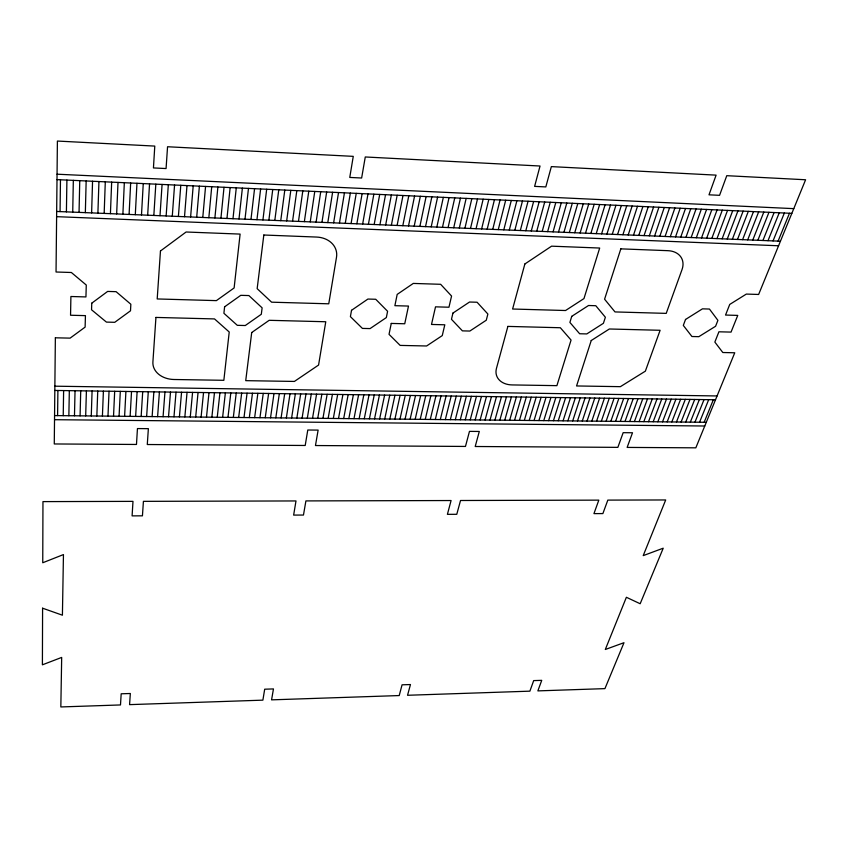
<?xml version="1.0" encoding="UTF-8"?>
<svg xmlns="http://www.w3.org/2000/svg" width="848" height="848" viewBox="0 0 848 848"><rect width="100%" height="100%" fill="white"/><g stroke="black" fill="none" stroke-linecap="round" stroke-linejoin="round"><path stroke-width="1.27" d="M57.59 415.615L57.897 390.493M60.07 211.597L60.462 179.776M63.229 415.668L63.621 390.578M66.409 211.862L66.907 180.073M68.858 415.732L69.335 390.652M72.727 212.117L73.331 180.37M74.476 415.785L75.037 390.737M79.044 212.382L79.754 180.656M80.083 415.849L80.73 390.811M85.341 212.636L86.157 180.953M85.68 415.902L86.411 390.896M91.626 212.89L92.549 181.249M91.266 415.965L92.082 390.97M97.902 213.155L98.94 181.546M96.842 416.018L97.743 391.055M104.166 213.41L105.3 181.832M102.417 416.082L103.403 391.14M110.42 213.664L111.66 182.129M107.982 416.135L109.042 391.214M116.653 213.919L118.01 182.415M113.526 416.188L114.681 391.299M122.886 214.184L124.338 182.712M119.07 416.251L120.31 391.373M129.097 214.438L130.656 182.998M124.603 416.304L125.917 391.458M135.298 214.692L136.963 183.285M130.126 416.357L131.525 391.532M141.489 214.947L143.259 183.581M135.638 416.421L137.122 391.606M147.669 215.201L149.545 183.868M141.15 416.474L142.708 391.691M153.838 215.456L155.82 184.154M146.64 416.538L148.283 391.765M159.996 215.71L162.074 184.44M152.131 416.591L153.859 391.85M166.144 215.954L168.328 184.726M157.601 416.644L159.413 391.924M172.282 216.208L174.561 185.012M163.07 416.707L164.957 391.999M178.398 216.463L180.783 185.299M168.529 416.76L170.501 392.083M184.514 216.717L186.995 185.585M173.978 416.813L176.034 392.158M190.609 216.961L193.196 185.871M179.416 416.866L181.557 392.242M196.694 217.215L199.386 186.157M184.853 416.93L187.058 392.317M202.778 217.47L205.566 186.443M190.27 416.983L192.57 392.391M208.841 217.713L211.724 186.719M195.687 417.036L198.061 392.465M214.894 217.968L217.883 187.005M201.093 417.089L203.541 392.55M220.936 218.212L224.02 187.281M206.488 417.152L209.011 392.624M226.967 218.455L230.147 187.567M211.873 417.205L214.48 392.698M232.988 218.71L236.274 187.853M217.247 417.258L219.939 392.783M238.998 218.954L242.38 188.129M222.621 417.311L225.377 392.857M244.998 219.197L248.475 188.404M227.974 417.375L230.815 392.931M250.976 219.441L254.559 188.691M233.327 417.428L236.242 393.006M256.955 219.696L260.622 188.966M238.67 417.481L241.669 393.09M262.922 219.939L266.685 189.242M244.001 417.534L247.075 393.165M268.869 220.183L272.738 189.528M249.323 417.587L252.471 393.239M274.816 220.427L278.769 189.804M254.644 417.651L257.866 393.313M280.741 220.671L284.801 190.079M259.954 417.704L263.251 393.387M286.666 220.915L290.811 190.355M265.244 417.757L268.625 393.461M292.571 221.158L296.821 190.63M270.533 417.81L273.989 393.546M298.475 221.402L302.81 190.906M275.812 417.863L279.342 393.62M304.358 221.646L308.789 191.182M281.091 417.916L284.695 393.695M310.241 221.879L314.767 191.457M286.348 417.969L290.027 393.769M316.103 222.123L320.724 191.722M291.606 418.032L295.358 393.843M321.954 222.367L326.671 191.998M296.853 418.085L300.68 393.917M327.805 222.6L332.607 192.273M302.089 418.138L305.99 393.991M333.635 222.844L338.532 192.549M307.315 418.191L311.29 394.066M339.454 223.088L344.447 192.814M312.541 418.244L316.58 394.14M345.274 223.321L350.351 193.09M317.746 418.297L321.869 394.214M351.072 223.565L356.245 193.355M322.95 418.35L327.148 394.288M356.86 223.798L362.128 193.63M328.144 418.403L332.416 394.362M362.647 224.042L367.99 193.895M333.328 418.456L337.674 394.437M368.414 224.275L373.851 194.171M338.511 418.509L342.921 394.511M374.169 224.508L379.703 194.436M343.684 418.562L348.168 394.585M379.925 224.752L385.543 194.701M348.835 418.615L353.393 394.659M385.66 224.985L391.363 194.966M353.987 418.668L358.619 394.733M391.384 225.218L397.182 195.241M359.139 418.721L363.834 394.808M397.108 225.451L402.991 195.506M364.269 418.774L369.039 394.882M402.811 225.685L408.789 195.771M369.399 418.827L374.244 394.956M408.513 225.918L414.566 196.036M374.519 418.88L379.427 395.03M414.195 226.162L420.343 196.301M379.628 418.933L384.61 395.104M419.877 226.395L426.109 196.566M384.727 418.986L389.783 395.179M425.537 226.628L431.855 196.831M389.826 419.039L394.945 395.242M431.197 226.851L437.6 197.096M394.914 419.092L400.097 395.316M436.837 227.084L443.334 197.361M399.991 419.145L405.249 395.391M442.476 227.317L449.048 197.616M405.058 419.198L410.39 395.465M448.094 227.55L454.761 197.881M410.114 419.251L415.52 395.539M453.712 227.783L460.464 198.146M415.17 419.304L420.64 395.613M459.319 228.017L466.156 198.4M420.216 419.357L425.749 395.677M464.916 228.239L471.827 198.665M425.251 419.41L430.858 395.751M470.502 228.472L477.498 198.93M430.286 419.453L435.957 395.825M476.067 228.706L483.159 199.185M435.3 419.506L441.045 395.899M481.632 228.928L488.808 199.45M440.313 419.559L446.122 395.974M487.187 229.161L494.448 199.704M445.317 419.612L451.2 396.037M492.741 229.384L500.066 199.958M450.32 419.665L456.256 396.111M498.274 229.617L505.684 200.223M455.302 419.718L461.312 396.186M503.797 229.84L511.291 200.478M460.284 419.771L466.358 396.249M509.309 230.062L516.888 200.732M465.255 419.813L471.403 396.323M514.821 230.296L522.474 200.987M470.227 419.866L476.428 396.398M520.312 230.518L528.06 201.252M475.177 419.919L481.452 396.472M525.802 230.741L533.625 201.506M480.127 419.972L486.466 396.535M531.272 230.974L539.18 201.76M485.067 420.025L491.48 396.61M536.742 231.197L544.723 202.015M490.006 420.078L496.472 396.684M542.201 231.419L550.257 202.269M494.925 420.12L501.465 396.747M547.638 231.642L555.79 202.524M499.843 420.173L506.447 396.822M553.076 231.864L561.302 202.778M504.751 420.226L511.418 396.885M558.503 232.087L566.814 203.022M509.659 420.279L516.39 396.959M563.931 232.31L572.305 203.276M514.556 420.322L521.35 397.034M569.337 232.532L577.795 203.531M519.442 420.375L526.301 397.097M574.732 232.755L583.276 203.785M524.318 420.428L531.24 397.171M580.117 232.977L588.735 204.029M529.184 420.481L536.18 397.235M585.502 233.2L594.194 204.283M534.049 420.523L541.098 397.309M590.876 233.423L599.642 204.538M538.904 420.576L546.017 397.373M596.229 233.645L605.08 204.781M543.759 420.629L550.935 397.447M601.582 233.857L610.507 205.036M548.592 420.682L555.832 397.511M606.924 234.08L615.934 205.28M553.426 420.725L560.729 397.585M612.256 234.302L621.34 205.534M558.249 420.778L565.616 397.659M617.577 234.514L626.736 205.778M563.072 420.831L570.492 397.723M622.898 234.737L632.131 206.022M567.874 420.873L575.368 397.786M628.198 234.96L637.505 206.276M572.686 420.926L580.233 397.86M633.498 235.172L642.879 206.52M577.477 420.979L585.088 397.924M638.788 235.394L648.243 206.764M582.269 421.021L589.943 397.998M644.056 235.606L653.585 207.007M587.039 421.074L594.777 398.062M649.324 235.829L658.928 207.262M591.819 421.127L599.61 398.136M654.582 236.041L664.26 207.506M596.579 421.17L604.433 398.2M659.839 236.253L669.591 207.749M601.338 421.223L609.256 398.274M665.076 236.475L674.902 207.993M606.087 421.265L614.069 398.337M670.302 236.687L680.202 208.237M610.825 421.318L618.87 398.401M675.527 236.899L685.502 208.481M615.563 421.371L623.662 398.475M680.743 237.111L690.781 208.725M620.291 421.414L628.453 398.539M685.947 237.334L696.06 208.958M625.008 421.467L633.233 398.602M691.141 237.546L701.328 209.202M629.725 421.509L638.003 398.677M696.325 237.758L706.585 209.445M634.431 421.562L642.773 398.74M701.508 237.97L711.832 209.689M639.127 421.615L647.522 398.804M706.67 238.182L717.079 209.922M643.823 421.657L652.271 398.878M711.832 238.394L722.305 210.166M648.508 421.71L657.02 398.942M716.984 238.606L727.531 210.41M653.183 421.753L661.758 399.005M722.125 238.818L732.736 210.643M657.847 421.806L666.486 399.079M727.255 239.03L737.94 210.887M662.511 421.848L671.203 399.143M732.375 239.242L743.134 211.12M667.164 421.901L675.909 399.207M737.495 239.454L748.318 211.364M671.817 421.944L680.615 399.281M742.604 239.655L753.49 211.597M676.46 421.997L685.322 399.344M747.692 239.867L758.663 211.841M681.092 422.039L690.007 399.408M752.78 240.079L763.815 212.074M685.714 422.092L694.692 399.472M757.868 240.291L768.966 212.307M690.336 422.134L699.367 399.535M762.935 240.493L774.107 212.551M694.947 422.187L704.031 399.609M768.002 240.705L779.238 212.784M699.547 422.23L708.695 399.673M773.047 240.906L784.358 213.018M704.147 422.283L713.348 399.737M778.093 241.118L789.477 213.251M54.569 415.584L706.278 422.304M54.526 419.696L704.762 426.003M54.866 386.19L717.069 395.952M54.823 390.451L715.511 399.768M56.615 216.664L778.57 245.772M56.668 211.459L780.436 241.214M57.06 174.2L793.781 208.64M56.996 179.617L791.841 213.357M42.591 608.196L42.4 664.821L61.681 657.423L60.833 706.946L120.49 704.942L121.179 693.791L130.338 693.505L129.574 704.635L262.88 700.151L264.693 689.201L273.459 688.926L271.572 699.854L399.217 695.561L402.069 684.813L410.464 684.548L407.538 695.275L529.883 691.162L533.689 680.605L541.734 680.35L537.865 690.887L604.931 688.629L624.001 642.689L605.302 649.494L626.386 597.278L640.166 603.744L663.231 548.19L643.208 555.631L665.691 499.96L607.825 500.108L602.875 513.581L593.95 513.623L598.815 500.14L460.528 500.5L456.775 514.301L447.405 514.344L451.083 500.532L305.905 500.914L303.467 515.043L293.641 515.096L295.994 500.945L143.418 501.348L142.432 515.828L132.097 515.881L132.988 501.369L42.962 501.613L42.75 562.754L63.452 554.581L62.413 615.203L42.591 608.196M55.364 337.801L54.272 443.96L136.475 444.458L137.45 428.569L148.368 428.664L147.287 444.522L305.206 445.476L307.782 430.01L318.127 430.095L315.467 445.539L465.467 446.44L469.474 431.378L479.3 431.462L475.209 446.504L617.863 447.362L623.163 432.681L632.513 432.756L627.138 447.415L695.826 447.829L734.75 352.779L722.814 352.514L714.853 342.083L718.924 331.791L731.04 332.098L737.749 315.403L725.538 315.053L729.736 304.432L746.335 294.076L758.631 294.468L805.6 179.765L726.778 175.684L719.57 195.326L709.002 194.817L716.104 175.133L551.348 166.611L545.826 186.92L534.622 186.38L540.038 166.017L365.276 156.975L361.64 178.016L349.768 177.433L353.266 156.361L167.554 146.746L166.07 168.551L153.446 167.936L154.781 146.089L57.399 141.054L56.042 272.007L71.359 272.494L86.273 285.034L85.945 296.927L70.903 296.503L70.554 315.244L85.436 315.626L85.118 327.116L70.119 338.129L55.364 337.801M91.754 303.181L91.552 309.785L106.424 322.102L114.734 322.314L130.497 310.813L130.846 304.252L116.091 291.67L107.643 291.426L91.754 303.181M155.937 317.428L152.905 361.958A22.578 17.267 -4 0 0 174.094 379.501L223.851 380.307L229.225 332.003L214.523 318.922L155.937 317.428M160.463 250.987L157.198 298.952L216.388 300.627L234.122 287.949L240.111 234.09L186.104 232.002L160.463 250.987M224.603 306.817L223.904 313.283L237.302 325.325L245.273 325.526L261.311 314.269L262.127 307.856L248.877 295.56L240.758 295.327L224.603 306.817M251.708 332.533L245.729 380.657L294.404 381.43L318.572 365.053L325.77 321.752L269.187 320.311L251.708 332.533M263.823 235.013L257.156 288.649L271.604 302.185L328.759 303.807L336.497 257.273A23.362 18.995 -12 0 0 316.548 237.058L263.823 235.013M351.528 310.304L350.394 316.622L362.414 328.409L370.078 328.589L386.338 317.576L387.6 311.29L375.728 299.27L367.926 299.047L351.528 310.304M391.257 323.427L389.031 334.335L400.15 345.401L426.608 345.984L442.264 335.596L444.808 324.795L431.505 324.455L435.522 306.838L448.952 307.22L451.571 296.047L440.653 284.303L413.294 283.423L397.182 294.404L394.882 305.683L408.492 306.064L404.74 323.766L391.257 323.427M452.938 313.082L451.465 319.293L462.414 330.868L469.845 331.049L486.275 320.215L487.876 314.036L477.074 302.238L469.527 302.026L452.938 313.082M507.878 326.406L496.462 368.382A21.327 15.561 -19.9 0 0 512.15 384.928L556.892 385.649L571.064 340.048L560.348 327.741L507.878 326.406M524.859 263.993L512.605 309.022L565.563 310.516L583.965 298.581L599.684 248.04L551.571 246.174L524.859 263.993M571.753 316.336L569.888 322.42L579.64 333.752L586.795 333.921L603.405 323.3L605.377 317.258L595.794 305.715L588.533 305.503L571.753 316.336M591.236 340.525L576.566 385.957L620.386 386.667L645.36 371.159L660.115 330.285L609.352 328.992L591.236 340.525M620.831 248.856L604.582 299.206L615.001 311.926L666.221 313.378L682.015 269.611A22.663 16.547 -27.5 0 0 667.874 250.679L620.831 248.856M685.534 319.463L683.308 325.42L691.926 336.508L698.816 336.677L715.585 326.268L717.906 320.353L709.458 309.043L702.462 308.842L685.534 319.463"/></g></svg>
